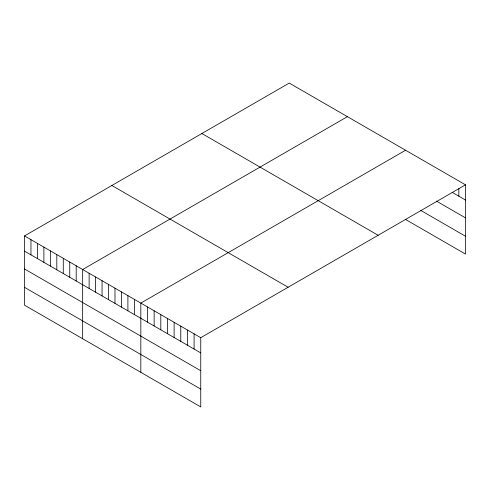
<?xml version="1.0" encoding="UTF-8"?>
<svg xmlns="http://www.w3.org/2000/svg" width="490" height="490" viewBox="0 0 490 490"><rect width="100%" height="100%" fill="white"/><g stroke="black" fill="none" stroke-linecap="round" stroke-linejoin="round"><path stroke-width="0.73" d="M465.5 184.84L200.753 337.69L200.753 406.921L24.5 305.16L24.5 235.929L289.247 83.079L465.5 184.84L465.5 254.071L405.573 219.471M347.41 116.663L82.663 269.512L82.663 338.743M405.573 150.24L140.826 303.089L140.826 372.32M452.184 192.362L465.5 200.049M436.443 201.102L465.5 217.879M420.708 210.382L465.5 236.241M201.88 133.519L378.133 235.28M111.867 185.489L288.12 287.25M24.5 235.929L200.753 337.69M24.5 251.137L200.753 352.898M24.5 268.967L200.753 370.728M24.5 287.33L200.753 389.091M458.842 188.601L458.842 196.202M194.095 333.843L194.095 349.052M187.437 330.003L187.437 345.211M180.779 326.156L180.779 341.365M174.121 322.31L174.121 337.518M167.464 318.469L167.464 333.678M160.806 314.623L160.806 329.831M154.148 310.783L154.148 325.991M147.484 306.936L147.484 322.144M134.364 299.359L134.364 314.568M127.902 295.629L127.902 310.838M121.44 291.899L121.44 307.108M114.979 288.169L114.979 303.377M108.517 284.433L108.517 299.641M102.055 280.703L102.055 295.911M95.587 276.973L95.587 292.181M89.125 273.242L89.125 288.451M76.201 265.782L76.201 280.99M69.739 262.046L69.739 277.254M63.277 258.316L63.277 273.524M56.816 254.586L56.816 269.794M50.354 250.856L50.354 266.064M43.886 247.125L43.886 262.334M37.424 243.395L37.424 258.598M30.962 239.659L30.962 254.867"/></g></svg>
